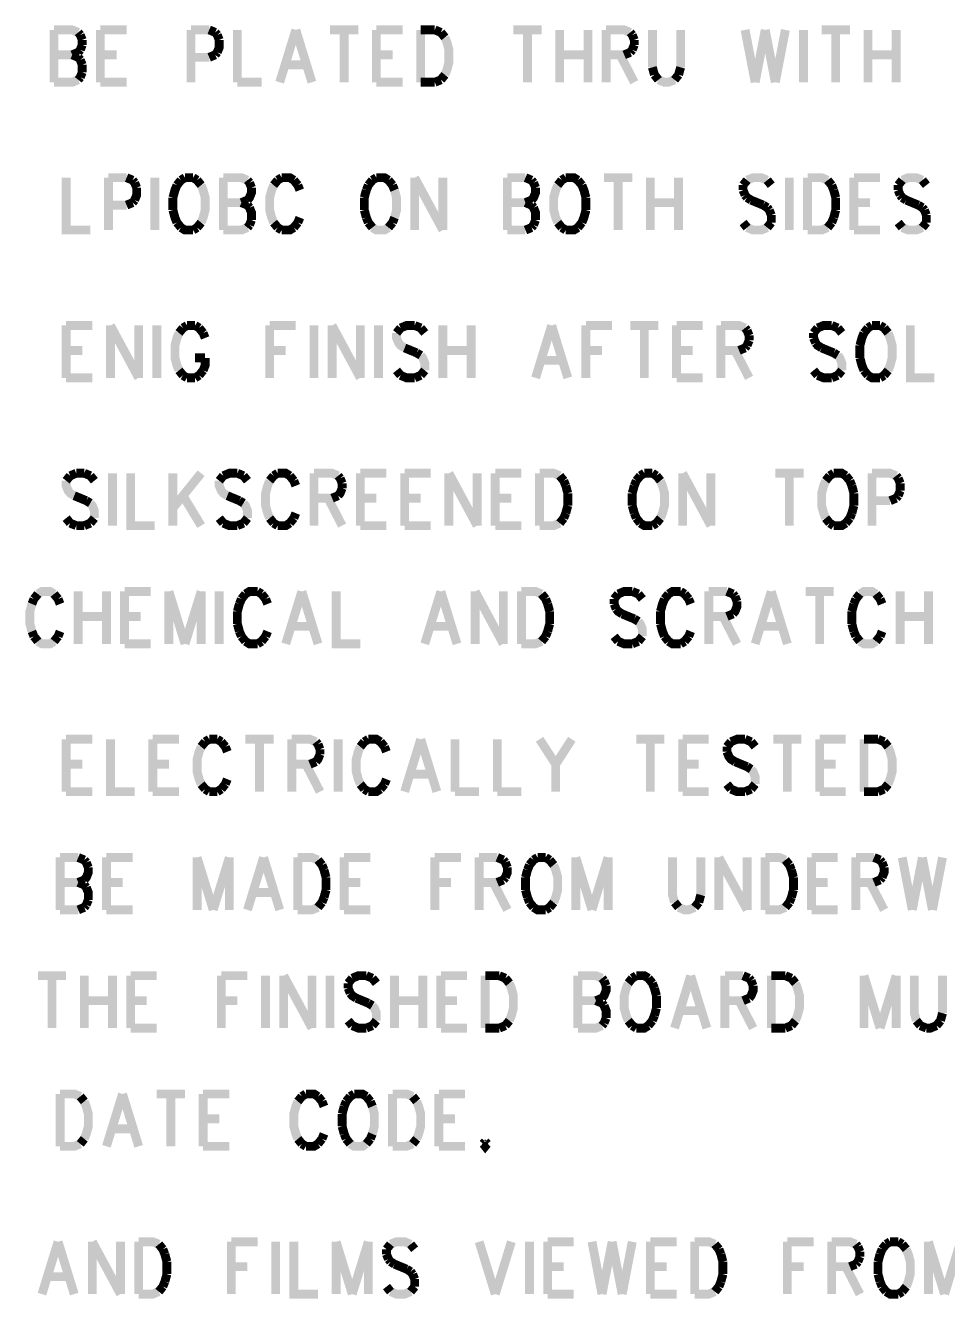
# Model space of a CAD drawing. Extents: x 7.3 to 17.4, y 4.7 to 13.3.
# Drawn here: x 8.975 to 10.535, y 4.75 to 6.904 of the extents above; entities that cross this region are included whole.
import ezdxf

# ---------------------------------------------------------------- set-up
doc = ezdxf.new("R2010")
doc.units = 0
doc.layers.add('DD_PHO', color=6, linetype='CONTINUOUS')

msp = doc.modelspace()

# ---------------------------------------------------------------- linework, layer by layer
at = {"layer": 'DD_PHO', "const_width": 0.015}
for points in [[(9.0234, 6.89609), (9.0234, 6.8075)], [(9.0234, 6.89609), (9.05409, 6.89609), (9.06431, 6.89187)], [(9.06431, 6.89187), (9.06772, 6.88765)], [(9.06772, 6.88765), (9.07113, 6.87921)], [(9.10181, 6.89609), (9.10181, 6.8075)], [(9.10181, 6.89609), (9.14613, 6.89609)], [(9.25522, 6.89609), (9.25522, 6.8075)], [(9.25522, 6.89609), (9.2859, 6.89609)], [(9.2859, 6.89609), (9.29613, 6.89187)], [(9.29613, 6.89187), (9.29954, 6.88765)], [(9.29954, 6.88765), (9.30295, 6.87921)], [(9.33363, 6.89609), (9.33363, 6.8075)], [(9.4325, 6.89609), (9.40522, 6.8075)], [(9.4325, 6.89609), (9.45977, 6.8075)], [(9.49045, 6.89609), (9.53818, 6.89609)], [(9.51431, 6.89609), (9.51431, 6.8075)], [(9.56886, 6.89609), (9.56886, 6.8075)], [(9.56886, 6.89609), (9.61318, 6.89609)], [(9.64386, 6.89609), (9.64386, 6.8075)], [(9.64386, 6.89609), (9.66772, 6.89609)], [(9.66772, 6.89609), (9.67795, 6.89187)], [(9.67795, 6.89187), (9.68477, 6.88343)], [(9.80068, 6.89609), (9.8484, 6.89609)], [(9.82454, 6.89609), (9.82454, 6.8075)], [(9.87909, 6.89609), (9.87909, 6.8075)], [(9.92681, 6.89609), (9.92681, 6.8075)], [(9.9575, 6.89609), (9.9575, 6.8075)], [(9.9575, 6.89609), (9.98818, 6.89609), (9.9984, 6.89187)], [(9.9984, 6.89187), (10.00181, 6.88765)], [(10.00181, 6.88765), (10.00522, 6.87921)], [(10.0359, 6.89609), (10.0359, 6.83281)], [(10.08363, 6.83281), (10.08363, 6.89609)], [(10.19272, 6.89609), (10.20977, 6.8075)], [(10.22681, 6.89609), (10.20977, 6.8075)], [(10.22681, 6.89609), (10.24386, 6.8075)], [(10.2609, 6.89609), (10.24386, 6.8075)], [(10.29159, 6.89609), (10.29159, 6.8075)], [(10.32227, 6.89609), (10.37, 6.89609)], [(10.34613, 6.89609), (10.34613, 6.8075)], [(10.40068, 6.89609), (10.40068, 6.8075)], [(10.4484, 6.89609), (10.4484, 6.8075)], [(9.07113, 6.87078), (9.06772, 6.86234)], [(9.07113, 6.87921), (9.07113, 6.87078)], [(9.30295, 6.87921), (9.30295, 6.86656), (9.29954, 6.85812)], [(9.68477, 6.88343), (9.68818, 6.875), (9.69159, 6.86234), (9.69159, 6.84125), (9.68818, 6.82859), (9.68477, 6.82015)], [(10.00522, 6.87078), (10.00181, 6.86234)], [(10.00522, 6.87921), (10.00522, 6.87078)], [(9.0234, 6.8539), (9.05409, 6.8539)], [(9.06431, 6.85812), (9.05409, 6.8539)], [(9.05409, 6.8539), (9.06431, 6.84968)], [(9.06772, 6.86234), (9.06431, 6.85812)], [(9.06431, 6.84968), (9.06772, 6.84546)], [(9.06772, 6.84546), (9.07113, 6.83703)], [(9.10181, 6.8539), (9.12909, 6.8539)], [(9.2859, 6.84968), (9.25522, 6.84968)], [(9.29613, 6.8539), (9.2859, 6.84968)], [(9.29954, 6.85812), (9.29613, 6.8539)], [(9.56886, 6.8539), (9.59613, 6.8539)], [(9.87909, 6.8539), (9.92681, 6.8539)], [(9.98818, 6.8539), (9.9575, 6.8539)], [(9.98136, 6.8539), (10.00522, 6.8075)], [(9.9984, 6.85812), (9.98818, 6.8539)], [(10.00181, 6.86234), (9.9984, 6.85812)], [(10.40068, 6.8539), (10.4484, 6.8539)], [(9.07113, 6.82437), (9.06772, 6.81593)], [(9.07113, 6.83703), (9.07113, 6.82437)], [(9.41545, 6.83703), (9.44954, 6.83703)], [(9.68477, 6.82015), (9.67795, 6.81171)], [(10.0359, 6.83281), (10.03931, 6.82015)], [(10.03931, 6.82015), (10.04613, 6.81171)], [(10.0734, 6.81171), (10.08022, 6.82015)], [(10.08022, 6.82015), (10.08363, 6.83281)], [(9.06431, 6.81171), (9.05409, 6.8075), (9.0234, 6.8075)], [(9.06772, 6.81593), (9.06431, 6.81171)], [(9.10181, 6.8075), (9.14613, 6.8075)], [(9.33363, 6.8075), (9.37454, 6.8075)], [(9.56886, 6.8075), (9.61318, 6.8075)], [(9.66772, 6.8075), (9.64386, 6.8075)], [(9.67795, 6.81171), (9.66772, 6.8075)], [(10.04613, 6.81171), (10.05636, 6.8075), (10.06318, 6.8075), (10.0734, 6.81171)], [(9.04386, 6.64609), (9.04386, 6.5575), (9.08477, 6.5575)], [(9.11545, 6.64609), (9.11545, 6.5575)], [(9.11545, 6.64609), (9.14613, 6.64609)], [(9.14613, 6.64609), (9.15636, 6.64187)], [(9.15636, 6.64187), (9.15977, 6.63765)], [(9.15977, 6.63765), (9.16318, 6.62921)], [(9.16318, 6.62921), (9.16318, 6.61656), (9.15977, 6.60812)], [(9.19386, 6.64609), (9.19386, 6.5575)], [(9.23136, 6.63343), (9.22795, 6.625), (9.22454, 6.61234)], [(9.23818, 6.64187), (9.23136, 6.63343)], [(9.245, 6.64609), (9.23818, 6.64187)], [(9.25863, 6.64609), (9.245, 6.64609)], [(9.26545, 6.64187), (9.25863, 6.64609)], [(9.27227, 6.63343), (9.26545, 6.64187)], [(9.27227, 6.57015), (9.27568, 6.57859), (9.27909, 6.59125), (9.27909, 6.61234), (9.27568, 6.625), (9.27227, 6.63343)], [(9.30977, 6.64609), (9.30977, 6.5575)], [(9.30977, 6.64609), (9.34045, 6.64609), (9.35068, 6.64187)], [(9.35068, 6.64187), (9.35409, 6.63765)], [(9.3575, 6.62921), (9.3575, 6.62078), (9.35409, 6.61234), (9.35068, 6.60812)], [(9.35409, 6.63765), (9.3575, 6.62921)], [(9.395, 6.63343), (9.39159, 6.625), (9.38818, 6.61234), (9.38818, 6.59125), (9.39159, 6.57859), (9.395, 6.57015)], [(9.40181, 6.64187), (9.395, 6.63343)], [(9.40863, 6.64609), (9.40181, 6.64187)], [(9.42909, 6.64187), (9.42227, 6.64609), (9.40863, 6.64609)], [(9.4359, 6.63343), (9.42909, 6.64187)], [(9.43931, 6.625), (9.4359, 6.63343)], [(9.55522, 6.63343), (9.55181, 6.625)], [(9.56204, 6.64187), (9.55522, 6.63343)], [(9.56886, 6.64609), (9.56204, 6.64187)], [(9.58931, 6.64187), (9.5825, 6.64609), (9.56886, 6.64609)], [(9.59613, 6.63343), (9.58931, 6.64187)], [(9.59954, 6.625), (9.59613, 6.63343)], [(9.63363, 6.64609), (9.63363, 6.5575)], [(9.63363, 6.64609), (9.68136, 6.5575)], [(9.68136, 6.64609), (9.68136, 6.5575)], [(9.79045, 6.64609), (9.79045, 6.5575)], [(9.79045, 6.64609), (9.82113, 6.64609)], [(9.82113, 6.64609), (9.83136, 6.64187)], [(9.83136, 6.64187), (9.83477, 6.63765)], [(9.83818, 6.62921), (9.83818, 6.62078), (9.83477, 6.61234), (9.83136, 6.60812)], [(9.83477, 6.63765), (9.83818, 6.62921)], [(9.87568, 6.63343), (9.87227, 6.625), (9.86886, 6.61234), (9.86886, 6.59125), (9.87227, 6.57859), (9.87568, 6.57015)], [(9.8825, 6.64187), (9.87568, 6.63343)], [(9.88931, 6.64609), (9.8825, 6.64187)], [(9.90977, 6.64187), (9.90295, 6.64609), (9.88931, 6.64609)], [(9.91659, 6.63343), (9.90977, 6.64187)], [(9.9234, 6.61234), (9.92, 6.625), (9.91659, 6.63343)], [(9.95409, 6.64609), (10.00181, 6.64609)], [(9.97795, 6.64609), (9.97795, 6.5575)], [(10.0325, 6.64609), (10.0325, 6.5575)], [(10.08022, 6.64609), (10.08022, 6.5575)], [(10.19613, 6.64187), (10.18931, 6.63343)], [(10.18931, 6.63343), (10.18931, 6.625)], [(10.23022, 6.64187), (10.22, 6.64609), (10.20636, 6.64609), (10.19613, 6.64187)], [(10.23704, 6.63343), (10.23022, 6.64187)], [(10.26772, 6.64609), (10.26772, 6.5575)], [(10.2984, 6.64609), (10.2984, 6.5575)], [(10.2984, 6.64609), (10.32227, 6.64609), (10.3325, 6.64187)], [(10.3325, 6.64187), (10.33931, 6.63343)], [(10.33931, 6.63343), (10.34272, 6.625)], [(10.37681, 6.64609), (10.37681, 6.5575)], [(10.37681, 6.64609), (10.42113, 6.64609)], [(10.45863, 6.64187), (10.45181, 6.63343)], [(10.45181, 6.63343), (10.45181, 6.625)], [(10.49272, 6.64187), (10.4825, 6.64609), (10.46886, 6.64609), (10.45863, 6.64187)], [(10.49954, 6.63343), (10.49272, 6.64187)], [(9.15977, 6.60812), (9.15636, 6.6039)], [(9.22454, 6.61234), (9.22454, 6.59125)], [(9.35068, 6.60812), (9.34045, 6.6039)], [(9.55181, 6.625), (9.5484, 6.61234)], [(9.5484, 6.61234), (9.5484, 6.59125)], [(9.59954, 6.57859), (9.60295, 6.59125), (9.60295, 6.61234), (9.59954, 6.625)], [(9.83136, 6.60812), (9.82113, 6.6039)], [(9.9234, 6.59125), (9.9234, 6.61234)], [(10.18931, 6.625), (10.19272, 6.61656)], [(10.19272, 6.61656), (10.19613, 6.61234)], [(10.19613, 6.61234), (10.20295, 6.60812)], [(10.20295, 6.60812), (10.2234, 6.59968)], [(10.34272, 6.625), (10.34613, 6.61234)], [(10.34613, 6.61234), (10.34613, 6.59125)], [(10.45181, 6.625), (10.45522, 6.61656)], [(10.45522, 6.61656), (10.45863, 6.61234)], [(10.45863, 6.61234), (10.46545, 6.60812)], [(10.46545, 6.60812), (10.4859, 6.59968)], [(9.14613, 6.59968), (9.11545, 6.59968)], [(9.15636, 6.6039), (9.14613, 6.59968)], [(9.22454, 6.59125), (9.22795, 6.57859), (9.23136, 6.57015)], [(9.30977, 6.6039), (9.34045, 6.6039)], [(9.34045, 6.6039), (9.35068, 6.59968)], [(9.35068, 6.59968), (9.35409, 6.59546)], [(9.35409, 6.59546), (9.3575, 6.58703), (9.3575, 6.57437)], [(9.5484, 6.59125), (9.55181, 6.57859)], [(9.79045, 6.6039), (9.82113, 6.6039)], [(9.82113, 6.6039), (9.83136, 6.59968)], [(9.83136, 6.59968), (9.83477, 6.59546)], [(9.83477, 6.59546), (9.83818, 6.58703), (9.83818, 6.57437)], [(9.91659, 6.57015), (9.92, 6.57859), (9.9234, 6.59125)], [(10.0325, 6.6039), (10.08022, 6.6039)], [(10.2234, 6.59968), (10.23022, 6.59546)], [(10.23022, 6.59546), (10.23363, 6.59125)], [(10.23363, 6.59125), (10.23704, 6.58281)], [(10.23704, 6.58281), (10.23704, 6.57015)], [(10.34613, 6.59125), (10.34272, 6.57859)], [(10.37681, 6.6039), (10.40409, 6.6039)], [(10.4859, 6.59968), (10.49272, 6.59546)], [(10.49272, 6.59546), (10.49613, 6.59125)], [(10.49613, 6.59125), (10.49954, 6.58281)], [(10.49954, 6.58281), (10.49954, 6.57015)], [(9.23136, 6.57015), (9.23818, 6.56171)], [(9.23818, 6.56171), (9.245, 6.5575), (9.25863, 6.5575)], [(9.25863, 6.5575), (9.26545, 6.56171)], [(9.26545, 6.56171), (9.27227, 6.57015)], [(9.35068, 6.56171), (9.34045, 6.5575), (9.30977, 6.5575)], [(9.35409, 6.56593), (9.35068, 6.56171)], [(9.3575, 6.57437), (9.35409, 6.56593)], [(9.395, 6.57015), (9.40181, 6.56171)], [(9.40181, 6.56171), (9.40863, 6.5575)], [(9.40863, 6.5575), (9.42227, 6.5575), (9.42909, 6.56171)], [(9.42909, 6.56171), (9.4359, 6.57015)], [(9.4359, 6.57015), (9.43931, 6.57859)], [(9.55181, 6.57859), (9.55522, 6.57015)], [(9.55522, 6.57015), (9.56204, 6.56171)], [(9.56204, 6.56171), (9.56886, 6.5575), (9.5825, 6.5575), (9.58931, 6.56171)], [(9.58931, 6.56171), (9.59613, 6.57015)], [(9.59613, 6.57015), (9.59954, 6.57859)], [(9.83136, 6.56171), (9.82113, 6.5575)], [(9.83477, 6.56593), (9.83136, 6.56171)], [(9.83818, 6.57437), (9.83477, 6.56593)], [(9.87568, 6.57015), (9.8825, 6.56171)], [(9.8825, 6.56171), (9.88931, 6.5575)], [(9.88931, 6.5575), (9.90295, 6.5575), (9.90977, 6.56171)], [(9.90977, 6.56171), (9.91659, 6.57015)], [(10.19613, 6.56171), (10.18931, 6.57015)], [(10.23022, 6.56171), (10.22, 6.5575), (10.20636, 6.5575), (10.19613, 6.56171)], [(10.23704, 6.57015), (10.23022, 6.56171)], [(10.3325, 6.56171), (10.32227, 6.5575), (10.2984, 6.5575)], [(10.33931, 6.57015), (10.3325, 6.56171)], [(10.34272, 6.57859), (10.33931, 6.57015)], [(10.45863, 6.56171), (10.45181, 6.57015)], [(10.49272, 6.56171), (10.4825, 6.5575), (10.46886, 6.5575), (10.45863, 6.56171)], [(10.49954, 6.57015), (10.49272, 6.56171)], [(9.82113, 6.5575), (9.79045, 6.5575)], [(10.37681, 6.5575), (10.42113, 6.5575)], [(9.04386, 6.39609), (9.04386, 6.3075)], [(9.04386, 6.39609), (9.08818, 6.39609)], [(9.11886, 6.39609), (9.11886, 6.3075)], [(9.11886, 6.39609), (9.16659, 6.3075)], [(9.16659, 6.39609), (9.16659, 6.3075)], [(9.19727, 6.39609), (9.19727, 6.3075)], [(9.24159, 6.39187), (9.23477, 6.38343)], [(9.2484, 6.39609), (9.24159, 6.39187)], [(9.26204, 6.39609), (9.2484, 6.39609)], [(9.26886, 6.39187), (9.26204, 6.39609)], [(9.27568, 6.38343), (9.26886, 6.39187)], [(9.38818, 6.39609), (9.38818, 6.3075)], [(9.38818, 6.39609), (9.4325, 6.39609)], [(9.46318, 6.39609), (9.46318, 6.3075)], [(9.49386, 6.39609), (9.49386, 6.3075)], [(9.49386, 6.39609), (9.54159, 6.3075)], [(9.54159, 6.39609), (9.54159, 6.3075)], [(9.57227, 6.39609), (9.57227, 6.3075)], [(9.60977, 6.39187), (9.60295, 6.38343)], [(9.63363, 6.39609), (9.62, 6.39609), (9.60977, 6.39187)], [(9.64386, 6.39187), (9.63363, 6.39609)], [(9.65068, 6.38343), (9.64386, 6.39187)], [(9.68136, 6.39609), (9.68136, 6.3075)], [(9.72909, 6.39609), (9.72909, 6.3075)], [(9.86545, 6.39609), (9.83818, 6.3075)], [(9.86545, 6.39609), (9.89272, 6.3075)], [(9.9234, 6.39609), (9.9234, 6.3075)], [(9.9234, 6.39609), (9.96772, 6.39609)], [(9.9984, 6.39609), (10.04613, 6.39609)], [(10.02227, 6.39609), (10.02227, 6.3075)], [(10.07681, 6.39609), (10.07681, 6.3075)], [(10.07681, 6.39609), (10.12113, 6.39609)], [(10.15181, 6.39609), (10.15181, 6.3075)], [(10.15181, 6.39609), (10.1825, 6.39609), (10.19272, 6.39187)], [(10.19272, 6.39187), (10.19613, 6.38765)], [(10.31545, 6.39187), (10.30863, 6.38343)], [(10.33931, 6.39609), (10.32568, 6.39609), (10.31545, 6.39187)], [(10.34954, 6.39187), (10.33931, 6.39609)], [(10.35636, 6.38343), (10.34954, 6.39187)], [(10.40068, 6.39187), (10.39386, 6.38343)], [(10.4075, 6.39609), (10.40068, 6.39187)], [(10.42113, 6.39609), (10.4075, 6.39609)], [(10.42795, 6.39187), (10.42113, 6.39609)], [(10.43477, 6.38343), (10.42795, 6.39187)], [(10.47227, 6.39609), (10.47227, 6.3075), (10.51318, 6.3075)], [(9.23477, 6.38343), (9.23136, 6.375), (9.22795, 6.36234), (9.22795, 6.34125), (9.23136, 6.32859), (9.23477, 6.32015)], [(9.27909, 6.375), (9.27568, 6.38343)], [(9.60295, 6.38343), (9.60295, 6.375), (9.60636, 6.36656), (9.60977, 6.36234), (9.61659, 6.35812)], [(10.19613, 6.38765), (10.19954, 6.37921)], [(10.19954, 6.37078), (10.19613, 6.36234)], [(10.19954, 6.37921), (10.19954, 6.37078)], [(10.30863, 6.38343), (10.30863, 6.375)], [(10.30863, 6.375), (10.31204, 6.36656)], [(10.39386, 6.38343), (10.39045, 6.375), (10.38704, 6.36234)], [(10.43477, 6.32015), (10.43818, 6.32859), (10.44159, 6.34125), (10.44159, 6.36234), (10.43818, 6.375), (10.43477, 6.38343)], [(9.04386, 6.3539), (9.07113, 6.3539)], [(9.38818, 6.3539), (9.41545, 6.3539)], [(9.61659, 6.35812), (9.63704, 6.34968)], [(9.63704, 6.34968), (9.64386, 6.34546)], [(9.68136, 6.3539), (9.72909, 6.3539)], [(9.9234, 6.3539), (9.95068, 6.3539)], [(10.07681, 6.3539), (10.10409, 6.3539)], [(10.1825, 6.3539), (10.15181, 6.3539)], [(10.17568, 6.3539), (10.19954, 6.3075)], [(10.19272, 6.35812), (10.1825, 6.3539)], [(10.19613, 6.36234), (10.19272, 6.35812)], [(10.31204, 6.36656), (10.31545, 6.36234), (10.32227, 6.35812)], [(10.32227, 6.35812), (10.34272, 6.34968)], [(10.34272, 6.34968), (10.34954, 6.34546)], [(10.38704, 6.36234), (10.38704, 6.34125)], [(9.26204, 6.34125), (9.27909, 6.34125)], [(9.27568, 6.32015), (9.27909, 6.32859), (9.27909, 6.34125)], [(9.64386, 6.34546), (9.64727, 6.34125), (9.65068, 6.33281), (9.65068, 6.32015)], [(9.8484, 6.33703), (9.8825, 6.33703)], [(10.34954, 6.34546), (10.35295, 6.34125), (10.35636, 6.33281), (10.35636, 6.32015)], [(10.38704, 6.34125), (10.39045, 6.32859), (10.39386, 6.32015)], [(9.04386, 6.3075), (9.08818, 6.3075)], [(9.23477, 6.32015), (9.24159, 6.31171)], [(9.24159, 6.31171), (9.2484, 6.3075)], [(9.2484, 6.3075), (9.26204, 6.3075)], [(9.26204, 6.3075), (9.26886, 6.31171)], [(9.26886, 6.31171), (9.27568, 6.32015)], [(9.60977, 6.31171), (9.60295, 6.32015)], [(9.63363, 6.3075), (9.62, 6.3075), (9.60977, 6.31171)], [(9.64386, 6.31171), (9.63363, 6.3075)], [(9.65068, 6.32015), (9.64386, 6.31171)], [(10.07681, 6.3075), (10.12113, 6.3075)], [(10.31545, 6.31171), (10.30863, 6.32015)], [(10.33931, 6.3075), (10.32568, 6.3075), (10.31545, 6.31171)], [(10.34954, 6.31171), (10.33931, 6.3075)], [(10.35636, 6.32015), (10.34954, 6.31171)], [(10.39386, 6.32015), (10.40068, 6.31171)], [(10.40068, 6.31171), (10.4075, 6.3075), (10.42113, 6.3075)], [(10.42113, 6.3075), (10.42795, 6.31171)], [(10.42795, 6.31171), (10.43477, 6.32015)], [(9.05068, 6.14187), (9.04386, 6.13343)], [(9.04386, 6.13343), (9.04386, 6.125), (9.04727, 6.11656), (9.05068, 6.11234), (9.0575, 6.10812)], [(9.0609, 6.14609), (9.05068, 6.14187)], [(9.07454, 6.14609), (9.0609, 6.14609)], [(9.08477, 6.14187), (9.07454, 6.14609)], [(9.09159, 6.13343), (9.08477, 6.14187)], [(9.12227, 6.14609), (9.12227, 6.0575)], [(9.15295, 6.14609), (9.15295, 6.0575), (9.19386, 6.0575)], [(9.22454, 6.14609), (9.22454, 6.0575)], [(9.27227, 6.14609), (9.22454, 6.08703)], [(9.30977, 6.14187), (9.30295, 6.13343)], [(9.30295, 6.13343), (9.30295, 6.125), (9.30636, 6.11656), (9.30977, 6.11234), (9.31659, 6.10812)], [(9.33363, 6.14609), (9.32, 6.14609), (9.30977, 6.14187)], [(9.34386, 6.14187), (9.33363, 6.14609)], [(9.35068, 6.13343), (9.34386, 6.14187)], [(9.38818, 6.13343), (9.38477, 6.125), (9.38136, 6.11234), (9.38136, 6.09125), (9.38477, 6.07859), (9.38818, 6.07015)], [(9.395, 6.14187), (9.38818, 6.13343)], [(9.40181, 6.14609), (9.395, 6.14187)], [(9.42227, 6.14187), (9.41545, 6.14609), (9.40181, 6.14609)], [(9.42909, 6.13343), (9.42227, 6.14187)], [(9.4325, 6.125), (9.42909, 6.13343)], [(9.46318, 6.14609), (9.46318, 6.0575)], [(9.46318, 6.14609), (9.49386, 6.14609), (9.50409, 6.14187)], [(9.50409, 6.14187), (9.5075, 6.13765)], [(9.5075, 6.13765), (9.5109, 6.12921)], [(9.54159, 6.14609), (9.54159, 6.0575)], [(9.54159, 6.14609), (9.5859, 6.14609)], [(9.61659, 6.14609), (9.61659, 6.0575)], [(9.61659, 6.14609), (9.6609, 6.14609)], [(9.69159, 6.14609), (9.69159, 6.0575)], [(9.69159, 6.14609), (9.73931, 6.0575)], [(9.73931, 6.14609), (9.73931, 6.0575)], [(9.77, 6.14609), (9.77, 6.0575)], [(9.77, 6.14609), (9.81431, 6.14609)], [(9.845, 6.14609), (9.845, 6.0575)], [(9.845, 6.14609), (9.86886, 6.14609), (9.87909, 6.14187)], [(9.87909, 6.14187), (9.8859, 6.13343)], [(9.8859, 6.13343), (9.88931, 6.125)], [(10.00863, 6.13343), (10.00522, 6.125)], [(10.01545, 6.14187), (10.00863, 6.13343)], [(10.02227, 6.14609), (10.01545, 6.14187)], [(10.0359, 6.14609), (10.02227, 6.14609)], [(10.04272, 6.14187), (10.0359, 6.14609)], [(10.04954, 6.13343), (10.04272, 6.14187)], [(10.04954, 6.07015), (10.05295, 6.07859), (10.05636, 6.09125), (10.05636, 6.11234), (10.05295, 6.125), (10.04954, 6.13343)], [(10.08704, 6.14609), (10.08704, 6.0575)], [(10.08704, 6.14609), (10.13477, 6.0575)], [(10.13477, 6.14609), (10.13477, 6.0575)], [(10.24386, 6.14609), (10.29159, 6.14609)], [(10.26772, 6.14609), (10.26772, 6.0575)], [(10.32909, 6.13343), (10.32568, 6.125), (10.32227, 6.11234), (10.32227, 6.09125), (10.32568, 6.07859), (10.32909, 6.07015)], [(10.3359, 6.14187), (10.32909, 6.13343)], [(10.34272, 6.14609), (10.3359, 6.14187)], [(10.36318, 6.14187), (10.35636, 6.14609), (10.34272, 6.14609)], [(10.37, 6.13343), (10.36318, 6.14187)], [(10.3734, 6.125), (10.37, 6.13343)], [(10.4075, 6.14609), (10.4075, 6.0575)], [(10.4075, 6.14609), (10.43818, 6.14609), (10.4484, 6.14187)], [(10.4484, 6.14187), (10.45181, 6.13765)], [(10.45181, 6.13765), (10.45522, 6.12921)], [(9.5109, 6.12078), (9.5075, 6.11234), (9.50409, 6.10812)], [(9.5109, 6.12921), (9.5109, 6.12078)], [(9.88931, 6.125), (9.89272, 6.11234)], [(9.89272, 6.11234), (9.89272, 6.09125)], [(10.00522, 6.125), (10.00181, 6.11234)], [(10.00181, 6.11234), (10.00181, 6.09125)], [(10.37681, 6.11234), (10.3734, 6.125)], [(10.37681, 6.09125), (10.37681, 6.11234)], [(10.45522, 6.11656), (10.45181, 6.10812)], [(10.45522, 6.12921), (10.45522, 6.11656)], [(9.0575, 6.10812), (9.07795, 6.09968)], [(9.07795, 6.09968), (9.08477, 6.09546)], [(9.08477, 6.09546), (9.08818, 6.09125), (9.09159, 6.08281), (9.09159, 6.07015)], [(9.24159, 6.10812), (9.27227, 6.0575)], [(9.31659, 6.10812), (9.33704, 6.09968)], [(9.33704, 6.09968), (9.34386, 6.09546)], [(9.34386, 6.09546), (9.34727, 6.09125), (9.35068, 6.08281), (9.35068, 6.07015)], [(9.49386, 6.1039), (9.46318, 6.1039)], [(9.48704, 6.1039), (9.5109, 6.0575)], [(9.50409, 6.10812), (9.49386, 6.1039)], [(9.54159, 6.1039), (9.56886, 6.1039)], [(9.61659, 6.1039), (9.64386, 6.1039)], [(9.77, 6.1039), (9.79727, 6.1039)], [(9.89272, 6.09125), (9.88931, 6.07859)], [(10.00181, 6.09125), (10.00522, 6.07859)], [(10.3734, 6.07859), (10.37681, 6.09125)], [(10.43818, 6.09968), (10.4075, 6.09968)], [(10.4484, 6.1039), (10.43818, 6.09968)], [(10.45181, 6.10812), (10.4484, 6.1039)], [(9.05068, 6.06171), (9.04386, 6.07015)], [(9.09159, 6.07015), (9.08477, 6.06171)], [(9.30977, 6.06171), (9.30295, 6.07015)], [(9.35068, 6.07015), (9.34386, 6.06171)], [(9.38818, 6.07015), (9.395, 6.06171)], [(9.42227, 6.06171), (9.42909, 6.07015)], [(9.42909, 6.07015), (9.4325, 6.07859)], [(9.8859, 6.07015), (9.87909, 6.06171)], [(9.88931, 6.07859), (9.8859, 6.07015)], [(10.00522, 6.07859), (10.00863, 6.07015)], [(10.00863, 6.07015), (10.01545, 6.06171)], [(10.04272, 6.06171), (10.04954, 6.07015)], [(10.32909, 6.07015), (10.3359, 6.06171)], [(10.36318, 6.06171), (10.37, 6.07015)], [(10.37, 6.07015), (10.3734, 6.07859)], [(9.0609, 6.0575), (9.05068, 6.06171)], [(9.07454, 6.0575), (9.0609, 6.0575)], [(9.08477, 6.06171), (9.07454, 6.0575)], [(9.33363, 6.0575), (9.32, 6.0575), (9.30977, 6.06171)], [(9.34386, 6.06171), (9.33363, 6.0575)], [(9.395, 6.06171), (9.40181, 6.0575)], [(9.40181, 6.0575), (9.41545, 6.0575), (9.42227, 6.06171)], [(9.54159, 6.0575), (9.5859, 6.0575)], [(9.61659, 6.0575), (9.6609, 6.0575)], [(9.77, 6.0575), (9.81431, 6.0575)], [(9.87909, 6.06171), (9.86886, 6.0575), (9.845, 6.0575)], [(10.01545, 6.06171), (10.02227, 6.0575), (10.0359, 6.0575)], [(10.0359, 6.0575), (10.04272, 6.06171)], [(10.3359, 6.06171), (10.34272, 6.0575)], [(10.34272, 6.0575), (10.35636, 6.0575), (10.36318, 6.06171)], [(8.99613, 5.94187), (8.98931, 5.93343)], [(9.0234, 5.94187), (9.01659, 5.94609), (9.00295, 5.94609), (8.99613, 5.94187)], [(9.03022, 5.93343), (9.0234, 5.94187)], [(9.06431, 5.94609), (9.06431, 5.8575)], [(9.11204, 5.94609), (9.11204, 5.8575)], [(9.14272, 5.94609), (9.14272, 5.8575)], [(9.14272, 5.94609), (9.18704, 5.94609)], [(9.21772, 5.94609), (9.21772, 5.8575)], [(9.21772, 5.94609), (9.245, 5.8575)], [(9.27227, 5.94609), (9.245, 5.8575)], [(9.27227, 5.94609), (9.27227, 5.8575)], [(9.30295, 5.94609), (9.30295, 5.8575)], [(9.34727, 5.94187), (9.34045, 5.93343)], [(9.36772, 5.94609), (9.35409, 5.94609), (9.34727, 5.94187)], [(9.37454, 5.94187), (9.36772, 5.94609)], [(9.38136, 5.93343), (9.37454, 5.94187)], [(9.44272, 5.94609), (9.41545, 5.8575)], [(9.44272, 5.94609), (9.47, 5.8575)], [(9.50068, 5.94609), (9.50068, 5.8575), (9.54159, 5.8575)], [(9.67795, 5.94609), (9.65068, 5.8575)], [(9.67795, 5.94609), (9.70522, 5.8575)], [(9.7359, 5.94609), (9.7359, 5.8575)], [(9.7359, 5.94609), (9.78363, 5.8575)], [(9.78363, 5.94609), (9.78363, 5.8575)], [(9.81431, 5.94609), (9.81431, 5.8575)], [(9.81431, 5.94609), (9.83818, 5.94609), (9.8484, 5.94187)], [(9.8484, 5.94187), (9.85522, 5.93343)], [(9.97795, 5.94187), (9.97113, 5.93343)], [(10.00181, 5.94609), (9.98818, 5.94609), (9.97795, 5.94187)], [(10.01204, 5.94187), (10.00181, 5.94609)], [(10.01886, 5.93343), (10.01204, 5.94187)], [(10.06318, 5.94187), (10.05636, 5.93343)], [(10.08363, 5.94609), (10.07, 5.94609), (10.06318, 5.94187)], [(10.09045, 5.94187), (10.08363, 5.94609)], [(10.09727, 5.93343), (10.09045, 5.94187)], [(10.13136, 5.94609), (10.13136, 5.8575)], [(10.13136, 5.94609), (10.16204, 5.94609)], [(10.16204, 5.94609), (10.17227, 5.94187)], [(10.17227, 5.94187), (10.17568, 5.93765)], [(10.17568, 5.93765), (10.17909, 5.92921)], [(10.23704, 5.94609), (10.20977, 5.8575)], [(10.23704, 5.94609), (10.26431, 5.8575)], [(10.295, 5.94609), (10.34272, 5.94609)], [(10.31886, 5.94609), (10.31886, 5.8575)], [(10.38704, 5.94187), (10.38022, 5.93343)], [(10.41431, 5.94187), (10.4075, 5.94609), (10.39386, 5.94609), (10.38704, 5.94187)], [(10.42113, 5.93343), (10.41431, 5.94187)], [(10.45522, 5.94609), (10.45522, 5.8575)], [(10.50295, 5.94609), (10.50295, 5.8575)], [(8.9859, 5.925), (8.9825, 5.91234), (8.9825, 5.89125), (8.9859, 5.87859)], [(8.98931, 5.93343), (8.9859, 5.925)], [(9.03363, 5.925), (9.03022, 5.93343)], [(9.33704, 5.925), (9.33363, 5.91234)], [(9.34045, 5.93343), (9.33704, 5.925)], [(9.38477, 5.925), (9.38136, 5.93343)], [(9.85522, 5.93343), (9.85863, 5.925)], [(9.85863, 5.925), (9.86204, 5.91234)], [(9.97113, 5.93343), (9.97113, 5.925)], [(9.97113, 5.925), (9.97454, 5.91656)], [(9.97454, 5.91656), (9.97795, 5.91234), (9.98477, 5.90812)], [(10.05636, 5.93343), (10.05295, 5.925), (10.04954, 5.91234)], [(10.10068, 5.925), (10.09727, 5.93343)], [(10.17909, 5.92921), (10.17909, 5.92078), (10.17568, 5.91234), (10.17227, 5.90812)], [(10.37681, 5.925), (10.3734, 5.91234)], [(10.38022, 5.93343), (10.37681, 5.925)], [(10.42454, 5.925), (10.42113, 5.93343)], [(9.06431, 5.9039), (9.11204, 5.9039)], [(9.14272, 5.9039), (9.17, 5.9039)], [(9.33363, 5.91234), (9.33363, 5.89125)], [(9.86204, 5.91234), (9.86204, 5.89125)], [(9.98477, 5.90812), (10.00522, 5.89968)], [(10.00522, 5.89968), (10.01204, 5.89546)], [(10.01204, 5.89546), (10.01545, 5.89125), (10.01886, 5.88281), (10.01886, 5.87015)], [(10.04954, 5.91234), (10.04954, 5.89125)], [(10.16204, 5.9039), (10.13136, 5.9039)], [(10.15522, 5.9039), (10.17909, 5.8575)], [(10.17227, 5.90812), (10.16204, 5.9039)], [(10.3734, 5.91234), (10.3734, 5.89125)], [(10.45522, 5.9039), (10.50295, 5.9039)], [(8.9859, 5.87859), (8.98931, 5.87015)], [(9.03022, 5.87015), (9.03363, 5.87859)], [(9.33363, 5.89125), (9.33704, 5.87859)], [(9.33704, 5.87859), (9.34045, 5.87015)], [(9.38136, 5.87015), (9.38477, 5.87859)], [(9.42568, 5.88703), (9.45977, 5.88703)], [(9.6609, 5.88703), (9.695, 5.88703)], [(9.85863, 5.87859), (9.85522, 5.87015)], [(9.86204, 5.89125), (9.85863, 5.87859)], [(10.04954, 5.89125), (10.05295, 5.87859), (10.05636, 5.87015)], [(10.09727, 5.87015), (10.10068, 5.87859)], [(10.22, 5.88703), (10.25409, 5.88703)], [(10.3734, 5.89125), (10.37681, 5.87859)], [(10.37681, 5.87859), (10.38022, 5.87015)], [(10.42113, 5.87015), (10.42454, 5.87859)], [(8.98931, 5.87015), (8.99613, 5.86171)], [(8.99613, 5.86171), (9.00295, 5.8575), (9.01659, 5.8575), (9.0234, 5.86171)], [(9.0234, 5.86171), (9.03022, 5.87015)], [(9.14272, 5.8575), (9.18704, 5.8575)], [(9.34045, 5.87015), (9.34727, 5.86171)], [(9.34727, 5.86171), (9.35409, 5.8575), (9.36772, 5.8575)], [(9.36772, 5.8575), (9.37454, 5.86171)], [(9.37454, 5.86171), (9.38136, 5.87015)], [(9.8484, 5.86171), (9.83818, 5.8575), (9.81431, 5.8575)], [(9.85522, 5.87015), (9.8484, 5.86171)], [(9.97795, 5.86171), (9.97113, 5.87015)], [(10.00181, 5.8575), (9.98818, 5.8575), (9.97795, 5.86171)], [(10.01204, 5.86171), (10.00181, 5.8575)], [(10.01886, 5.87015), (10.01204, 5.86171)], [(10.05636, 5.87015), (10.06318, 5.86171)], [(10.06318, 5.86171), (10.07, 5.8575), (10.08363, 5.8575)], [(10.08363, 5.8575), (10.09045, 5.86171)], [(10.09045, 5.86171), (10.09727, 5.87015)], [(10.38022, 5.87015), (10.38704, 5.86171)], [(10.38704, 5.86171), (10.39386, 5.8575), (10.4075, 5.8575), (10.41431, 5.86171)], [(10.41431, 5.86171), (10.42113, 5.87015)], [(9.04386, 5.69609), (9.04386, 5.6075)], [(9.04386, 5.69609), (9.08818, 5.69609)], [(9.11886, 5.69609), (9.11886, 5.6075), (9.15977, 5.6075)], [(9.19045, 5.69609), (9.19045, 5.6075)], [(9.19045, 5.69609), (9.23477, 5.69609)], [(9.27227, 5.68343), (9.26886, 5.675), (9.26545, 5.66234), (9.26545, 5.64125), (9.26886, 5.62859), (9.27227, 5.62015)], [(9.27909, 5.69187), (9.27227, 5.68343)], [(9.2859, 5.69609), (9.27909, 5.69187)], [(9.29954, 5.69609), (9.2859, 5.69609)], [(9.30636, 5.69187), (9.29954, 5.69609)], [(9.31318, 5.68343), (9.30636, 5.69187)], [(9.31659, 5.675), (9.31318, 5.68343)], [(9.34727, 5.69609), (9.395, 5.69609)], [(9.37113, 5.69609), (9.37113, 5.6075)], [(9.42568, 5.69609), (9.42568, 5.6075)], [(9.42568, 5.69609), (9.45636, 5.69609), (9.46659, 5.69187)], [(9.46659, 5.69187), (9.47, 5.68765)], [(9.47, 5.68765), (9.4734, 5.67921)], [(9.4734, 5.67921), (9.4734, 5.67078)], [(9.50409, 5.69609), (9.50409, 5.6075)], [(9.54159, 5.68343), (9.53818, 5.675), (9.53477, 5.66234), (9.53477, 5.64125), (9.53818, 5.62859), (9.54159, 5.62015)], [(9.5484, 5.69187), (9.54159, 5.68343)], [(9.55522, 5.69609), (9.5484, 5.69187)], [(9.57568, 5.69187), (9.56886, 5.69609), (9.55522, 5.69609)], [(9.5825, 5.68343), (9.57568, 5.69187)], [(9.5859, 5.675), (9.5825, 5.68343)], [(9.64386, 5.69609), (9.61659, 5.6075)], [(9.64386, 5.69609), (9.67113, 5.6075)], [(9.70181, 5.69609), (9.70181, 5.6075)], [(9.7734, 5.69609), (9.7734, 5.6075)], [(9.845, 5.69609), (9.87227, 5.6539)], [(9.89954, 5.69609), (9.87227, 5.6539)], [(10.00863, 5.69609), (10.05636, 5.69609)], [(10.0325, 5.69609), (10.0325, 5.6075)], [(10.08704, 5.69609), (10.08704, 5.6075)], [(10.08704, 5.69609), (10.13136, 5.69609)], [(10.16886, 5.69187), (10.16204, 5.68343)], [(10.16204, 5.68343), (10.16204, 5.675)], [(10.19272, 5.69609), (10.17909, 5.69609), (10.16886, 5.69187)], [(10.20295, 5.69187), (10.19272, 5.69609)], [(10.20977, 5.68343), (10.20295, 5.69187)], [(10.24045, 5.69609), (10.28818, 5.69609)], [(10.26431, 5.69609), (10.26431, 5.6075)], [(10.31886, 5.69609), (10.31886, 5.6075)], [(10.31886, 5.69609), (10.36318, 5.69609)], [(10.39386, 5.69609), (10.39386, 5.6075)], [(10.39386, 5.69609), (10.41772, 5.69609)], [(10.41772, 5.69609), (10.42795, 5.69187)], [(10.42795, 5.69187), (10.43477, 5.68343)], [(10.43477, 5.68343), (10.43818, 5.675), (10.44159, 5.66234), (10.44159, 5.64125), (10.43818, 5.62859), (10.43477, 5.62015)], [(9.46659, 5.65812), (9.45636, 5.6539)], [(9.4734, 5.67078), (9.47, 5.66234), (9.46659, 5.65812)], [(10.16204, 5.675), (10.16545, 5.66656), (10.16886, 5.66234), (10.17568, 5.65812)], [(10.17568, 5.65812), (10.19613, 5.64968)], [(9.04386, 5.6539), (9.07113, 5.6539)], [(9.19045, 5.6539), (9.21772, 5.6539)], [(9.45636, 5.6539), (9.42568, 5.6539)], [(9.44954, 5.6539), (9.4734, 5.6075)], [(9.62681, 5.63703), (9.6609, 5.63703)], [(9.87227, 5.6539), (9.87227, 5.6075)], [(10.08704, 5.6539), (10.11431, 5.6539)], [(10.19613, 5.64968), (10.20295, 5.64546)], [(10.20295, 5.64546), (10.20636, 5.64125), (10.20977, 5.63281), (10.20977, 5.62015)], [(10.31886, 5.6539), (10.34613, 5.6539)], [(9.27227, 5.62015), (9.27909, 5.61171)], [(9.30636, 5.61171), (9.31318, 5.62015)], [(9.31318, 5.62015), (9.31659, 5.62859)], [(9.54159, 5.62015), (9.5484, 5.61171)], [(9.57568, 5.61171), (9.5825, 5.62015)], [(9.5825, 5.62015), (9.5859, 5.62859)], [(10.16886, 5.61171), (10.16204, 5.62015)], [(10.20977, 5.62015), (10.20295, 5.61171)], [(10.43477, 5.62015), (10.42795, 5.61171)], [(9.04386, 5.6075), (9.08818, 5.6075)], [(9.19045, 5.6075), (9.23477, 5.6075)], [(9.27909, 5.61171), (9.2859, 5.6075)], [(9.2859, 5.6075), (9.29954, 5.6075)], [(9.29954, 5.6075), (9.30636, 5.61171)], [(9.5484, 5.61171), (9.55522, 5.6075)], [(9.55522, 5.6075), (9.56886, 5.6075), (9.57568, 5.61171)], [(9.70181, 5.6075), (9.74272, 5.6075)], [(9.7734, 5.6075), (9.81431, 5.6075)], [(10.08704, 5.6075), (10.13136, 5.6075)], [(10.19272, 5.6075), (10.17909, 5.6075), (10.16886, 5.61171)], [(10.20295, 5.61171), (10.19272, 5.6075)], [(10.31886, 5.6075), (10.36318, 5.6075)], [(10.41772, 5.6075), (10.39386, 5.6075)], [(10.42795, 5.61171), (10.41772, 5.6075)], [(9.03363, 5.49609), (9.03363, 5.4075)], [(9.03363, 5.49609), (9.06431, 5.49609)], [(9.06431, 5.49609), (9.07454, 5.49187)], [(9.07454, 5.49187), (9.07795, 5.48765)], [(9.07795, 5.48765), (9.08136, 5.47921)], [(9.11204, 5.49609), (9.11204, 5.4075)], [(9.11204, 5.49609), (9.15636, 5.49609)], [(9.26545, 5.49609), (9.26545, 5.4075)], [(9.26545, 5.49609), (9.29272, 5.4075)], [(9.32, 5.49609), (9.29272, 5.4075)], [(9.32, 5.49609), (9.32, 5.4075)], [(9.37795, 5.49609), (9.35068, 5.4075)], [(9.37795, 5.49609), (9.40522, 5.4075)], [(9.4359, 5.49609), (9.4359, 5.4075)], [(9.4359, 5.49609), (9.45977, 5.49609), (9.47, 5.49187)], [(9.47, 5.49187), (9.47681, 5.48343)], [(9.51431, 5.49609), (9.51431, 5.4075)], [(9.51431, 5.49609), (9.55863, 5.49609)], [(9.66772, 5.49609), (9.66772, 5.4075)], [(9.66772, 5.49609), (9.71204, 5.49609)], [(9.74272, 5.49609), (9.74272, 5.4075)], [(9.74272, 5.49609), (9.7734, 5.49609)], [(9.7734, 5.49609), (9.78363, 5.49187)], [(9.78363, 5.49187), (9.78704, 5.48765)], [(9.78704, 5.48765), (9.79045, 5.47921)], [(9.83477, 5.49187), (9.82795, 5.48343)], [(9.84159, 5.49609), (9.83477, 5.49187)], [(9.85522, 5.49609), (9.84159, 5.49609)], [(9.86204, 5.49187), (9.85522, 5.49609)], [(9.86886, 5.48343), (9.86204, 5.49187)], [(9.90636, 5.49609), (9.90636, 5.4075)], [(9.90636, 5.49609), (9.93363, 5.4075)], [(9.9609, 5.49609), (9.93363, 5.4075)], [(9.9609, 5.49609), (9.9609, 5.4075)], [(10.07, 5.49609), (10.07, 5.43281), (10.0734, 5.42015)], [(10.11772, 5.43281), (10.11772, 5.49609)], [(10.1484, 5.49609), (10.1484, 5.4075)], [(10.1484, 5.49609), (10.19613, 5.4075)], [(10.19613, 5.49609), (10.19613, 5.4075)], [(10.22681, 5.49609), (10.22681, 5.4075)], [(10.22681, 5.49609), (10.25068, 5.49609), (10.2609, 5.49187)], [(10.2609, 5.49187), (10.26772, 5.48343)], [(10.30522, 5.49609), (10.30522, 5.4075)], [(10.30522, 5.49609), (10.34954, 5.49609)], [(10.38022, 5.49609), (10.38022, 5.4075)], [(10.38022, 5.49609), (10.4109, 5.49609)], [(10.4109, 5.49609), (10.42113, 5.49187)], [(10.42113, 5.49187), (10.42454, 5.48765)], [(10.42454, 5.48765), (10.42795, 5.47921)], [(10.45863, 5.49609), (10.47568, 5.4075)], [(10.49272, 5.49609), (10.47568, 5.4075)], [(10.49272, 5.49609), (10.50977, 5.4075)], [(10.52681, 5.49609), (10.50977, 5.4075)], [(9.08136, 5.47921), (9.08136, 5.47078), (9.07795, 5.46234), (9.07454, 5.45812)], [(9.47681, 5.48343), (9.48022, 5.475)], [(9.48022, 5.475), (9.48363, 5.46234)], [(9.79045, 5.47921), (9.79045, 5.47078), (9.78704, 5.46234)], [(9.82454, 5.475), (9.82113, 5.46234)], [(9.82795, 5.48343), (9.82454, 5.475)], [(9.86886, 5.42015), (9.87227, 5.42859), (9.87568, 5.44125), (9.87568, 5.46234), (9.87227, 5.475), (9.86886, 5.48343)], [(10.26772, 5.48343), (10.27113, 5.475)], [(10.27113, 5.475), (10.27454, 5.46234)], [(10.42795, 5.47921), (10.42795, 5.47078), (10.42454, 5.46234)], [(9.03363, 5.4539), (9.06431, 5.4539)], [(9.07454, 5.45812), (9.06431, 5.4539)], [(9.06431, 5.4539), (9.07454, 5.44968)], [(9.07454, 5.44968), (9.07795, 5.44546)], [(9.07795, 5.44546), (9.08136, 5.43703), (9.08136, 5.42437)], [(9.11204, 5.4539), (9.13931, 5.4539)], [(9.48363, 5.44125), (9.48022, 5.42859)], [(9.48363, 5.46234), (9.48363, 5.44125)], [(9.51431, 5.4539), (9.54159, 5.4539)], [(9.66772, 5.4539), (9.695, 5.4539)], [(9.7734, 5.4539), (9.74272, 5.4539)], [(9.76659, 5.4539), (9.79045, 5.4075)], [(9.78363, 5.45812), (9.7734, 5.4539)], [(9.78704, 5.46234), (9.78363, 5.45812)], [(9.82113, 5.46234), (9.82113, 5.44125)], [(9.82113, 5.44125), (9.82454, 5.42859)], [(10.27454, 5.44125), (10.27113, 5.42859)], [(10.27454, 5.46234), (10.27454, 5.44125)], [(10.30522, 5.4539), (10.3325, 5.4539)], [(10.4109, 5.4539), (10.38022, 5.4539)], [(10.40409, 5.4539), (10.42795, 5.4075)], [(10.42113, 5.45812), (10.4109, 5.4539)], [(10.42454, 5.46234), (10.42113, 5.45812)], [(9.08136, 5.42437), (9.07795, 5.41593)], [(9.3609, 5.43703), (9.395, 5.43703)], [(9.47681, 5.42015), (9.47, 5.41171)], [(9.48022, 5.42859), (9.47681, 5.42015)], [(9.82454, 5.42859), (9.82795, 5.42015)], [(9.82795, 5.42015), (9.83477, 5.41171)], [(9.86204, 5.41171), (9.86886, 5.42015)], [(10.0734, 5.42015), (10.08022, 5.41171)], [(10.1075, 5.41171), (10.11431, 5.42015)], [(10.11431, 5.42015), (10.11772, 5.43281)], [(10.26772, 5.42015), (10.2609, 5.41171)], [(10.27113, 5.42859), (10.26772, 5.42015)], [(9.06431, 5.4075), (9.03363, 5.4075)], [(9.07454, 5.41171), (9.06431, 5.4075)], [(9.07795, 5.41593), (9.07454, 5.41171)], [(9.11204, 5.4075), (9.15636, 5.4075)], [(9.47, 5.41171), (9.45977, 5.4075), (9.4359, 5.4075)], [(9.51431, 5.4075), (9.55863, 5.4075)], [(9.83477, 5.41171), (9.84159, 5.4075), (9.85522, 5.4075)], [(9.85522, 5.4075), (9.86204, 5.41171)], [(10.08022, 5.41171), (10.09045, 5.4075), (10.09727, 5.4075), (10.1075, 5.41171)], [(10.2609, 5.41171), (10.25068, 5.4075), (10.22681, 5.4075)], [(10.30522, 5.4075), (10.34954, 5.4075)], [(8.99613, 5.29609), (9.04386, 5.29609)], [(9.02, 5.29609), (9.02, 5.2075)], [(9.07454, 5.29609), (9.07454, 5.2075)], [(9.12227, 5.29609), (9.12227, 5.2075)], [(9.15295, 5.29609), (9.15295, 5.2075)], [(9.15295, 5.29609), (9.19727, 5.29609)], [(9.30636, 5.29609), (9.30636, 5.2075)], [(9.30636, 5.29609), (9.35068, 5.29609)], [(9.38136, 5.29609), (9.38136, 5.2075)], [(9.41204, 5.29609), (9.41204, 5.2075)], [(9.41204, 5.29609), (9.45977, 5.2075)], [(9.45977, 5.29609), (9.45977, 5.2075)], [(9.49045, 5.29609), (9.49045, 5.2075)], [(9.52795, 5.29187), (9.52113, 5.28343)], [(9.55181, 5.29609), (9.53818, 5.29609), (9.52795, 5.29187)], [(9.56204, 5.29187), (9.55181, 5.29609)], [(9.56886, 5.28343), (9.56204, 5.29187)], [(9.59954, 5.29609), (9.59954, 5.2075)], [(9.64727, 5.29609), (9.64727, 5.2075)], [(9.67795, 5.29609), (9.67795, 5.2075)], [(9.67795, 5.29609), (9.72227, 5.29609)], [(9.75295, 5.29609), (9.75295, 5.2075)], [(9.75295, 5.29609), (9.77681, 5.29609)], [(9.77681, 5.29609), (9.78704, 5.29187)], [(9.78704, 5.29187), (9.79386, 5.28343)], [(9.90977, 5.29609), (9.90977, 5.2075)], [(9.90977, 5.29609), (9.94045, 5.29609), (9.95068, 5.29187)], [(9.95068, 5.29187), (9.95409, 5.28765)], [(10.00181, 5.29187), (9.995, 5.28343)], [(10.00863, 5.29609), (10.00181, 5.29187)], [(10.02909, 5.29187), (10.02227, 5.29609), (10.00863, 5.29609)], [(10.0359, 5.28343), (10.02909, 5.29187)], [(10.10068, 5.29609), (10.0734, 5.2075)], [(10.10068, 5.29609), (10.12795, 5.2075)], [(10.15863, 5.29609), (10.15863, 5.2075)], [(10.15863, 5.29609), (10.18931, 5.29609)], [(10.18931, 5.29609), (10.19954, 5.29187)], [(10.19954, 5.29187), (10.20295, 5.28765)], [(10.23704, 5.29609), (10.23704, 5.2075)], [(10.23704, 5.29609), (10.2609, 5.29609)], [(10.2609, 5.29609), (10.27113, 5.29187)], [(10.27113, 5.29187), (10.27795, 5.28343)], [(10.39386, 5.29609), (10.39386, 5.2075)], [(10.39386, 5.29609), (10.42113, 5.2075)], [(10.4484, 5.29609), (10.42113, 5.2075)], [(10.4484, 5.29609), (10.4484, 5.2075)], [(10.47909, 5.29609), (10.47909, 5.23281), (10.4825, 5.22015)], [(10.52681, 5.23281), (10.52681, 5.29609)], [(9.52113, 5.28343), (9.52113, 5.275)], [(9.52113, 5.275), (9.52454, 5.26656)], [(9.79386, 5.28343), (9.79727, 5.275), (9.80068, 5.26234), (9.80068, 5.24125), (9.79727, 5.22859), (9.79386, 5.22015)], [(9.9575, 5.27921), (9.9575, 5.27078), (9.95409, 5.26234), (9.95068, 5.25812)], [(9.95409, 5.28765), (9.9575, 5.27921)], [(9.995, 5.28343), (9.99159, 5.275), (9.98818, 5.26234), (9.98818, 5.24125), (9.99159, 5.22859), (9.995, 5.22015)], [(10.03931, 5.275), (10.0359, 5.28343)], [(10.04272, 5.26234), (10.03931, 5.275)], [(10.20636, 5.27921), (10.20636, 5.27078), (10.20295, 5.26234), (10.19954, 5.25812)], [(10.20295, 5.28765), (10.20636, 5.27921)], [(10.27795, 5.28343), (10.28136, 5.275), (10.28477, 5.26234), (10.28477, 5.24125), (10.28136, 5.22859), (10.27795, 5.22015)], [(9.07454, 5.2539), (9.12227, 5.2539)], [(9.15295, 5.2539), (9.18022, 5.2539)], [(9.30636, 5.2539), (9.33363, 5.2539)], [(9.52454, 5.26656), (9.52795, 5.26234), (9.53477, 5.25812)], [(9.53477, 5.25812), (9.55522, 5.24968)], [(9.55522, 5.24968), (9.56204, 5.24546)], [(9.59954, 5.2539), (9.64727, 5.2539)], [(9.67795, 5.2539), (9.70522, 5.2539)], [(9.90977, 5.2539), (9.94045, 5.2539)], [(9.95068, 5.25812), (9.94045, 5.2539)], [(9.94045, 5.2539), (9.95068, 5.24968)], [(9.95068, 5.24968), (9.95409, 5.24546)], [(10.04272, 5.24125), (10.04272, 5.26234)], [(10.18931, 5.2539), (10.15863, 5.2539)], [(10.1825, 5.2539), (10.20636, 5.2075)], [(10.19954, 5.25812), (10.18931, 5.2539)], [(9.56204, 5.24546), (9.56545, 5.24125), (9.56886, 5.23281), (9.56886, 5.22015)], [(9.95409, 5.24546), (9.9575, 5.23703), (9.9575, 5.22437)], [(10.0359, 5.22015), (10.03931, 5.22859)], [(10.03931, 5.22859), (10.04272, 5.24125)], [(10.08363, 5.23703), (10.11772, 5.23703)], [(10.5234, 5.22015), (10.52681, 5.23281)], [(9.15295, 5.2075), (9.19727, 5.2075)], [(9.52795, 5.21171), (9.52113, 5.22015)], [(9.55181, 5.2075), (9.53818, 5.2075), (9.52795, 5.21171)], [(9.56204, 5.21171), (9.55181, 5.2075)], [(9.56886, 5.22015), (9.56204, 5.21171)], [(9.67795, 5.2075), (9.72227, 5.2075)], [(9.77681, 5.2075), (9.75295, 5.2075)], [(9.78704, 5.21171), (9.77681, 5.2075)], [(9.79386, 5.22015), (9.78704, 5.21171)], [(9.95068, 5.21171), (9.94045, 5.2075), (9.90977, 5.2075)], [(9.95409, 5.21593), (9.95068, 5.21171)], [(9.9575, 5.22437), (9.95409, 5.21593)], [(9.995, 5.22015), (10.00181, 5.21171)], [(10.00181, 5.21171), (10.00863, 5.2075)], [(10.00863, 5.2075), (10.02227, 5.2075), (10.02909, 5.21171)], [(10.02909, 5.21171), (10.0359, 5.22015)], [(10.2609, 5.2075), (10.23704, 5.2075)], [(10.27113, 5.21171), (10.2609, 5.2075)], [(10.27795, 5.22015), (10.27113, 5.21171)], [(10.4825, 5.22015), (10.48931, 5.21171)], [(10.48931, 5.21171), (10.49954, 5.2075)], [(10.49954, 5.2075), (10.50636, 5.2075), (10.51659, 5.21171)], [(10.51659, 5.21171), (10.5234, 5.22015)], [(9.03363, 5.09609), (9.03363, 5.0075)], [(9.03363, 5.09609), (9.0575, 5.09609), (9.06772, 5.09187)], [(9.06772, 5.09187), (9.07454, 5.08343)], [(9.07454, 5.08343), (9.07795, 5.075), (9.08136, 5.06234), (9.08136, 5.04125), (9.07795, 5.02859), (9.07454, 5.02015)], [(9.13931, 5.09609), (9.11204, 5.0075)], [(9.13931, 5.09609), (9.16659, 5.0075)], [(9.19727, 5.09609), (9.245, 5.09609)], [(9.22113, 5.09609), (9.22113, 5.0075)], [(9.27568, 5.09609), (9.27568, 5.0075)], [(9.27568, 5.09609), (9.32, 5.09609)], [(9.4359, 5.08343), (9.4325, 5.075), (9.42909, 5.06234), (9.42909, 5.04125), (9.4325, 5.02859), (9.4359, 5.02015)], [(9.44272, 5.09187), (9.4359, 5.08343)], [(9.44954, 5.09609), (9.44272, 5.09187)], [(9.47, 5.09187), (9.46318, 5.09609), (9.44954, 5.09609)], [(9.47681, 5.08343), (9.47, 5.09187)], [(9.48022, 5.075), (9.47681, 5.08343)], [(9.51431, 5.075), (9.5109, 5.06234)], [(9.51772, 5.08343), (9.51431, 5.075)], [(9.52454, 5.09187), (9.51772, 5.08343)], [(9.53136, 5.09609), (9.52454, 5.09187)], [(9.55181, 5.09187), (9.545, 5.09609), (9.53136, 5.09609)], [(9.55863, 5.08343), (9.55181, 5.09187)], [(9.56204, 5.075), (9.55863, 5.08343)], [(9.56204, 5.02859), (9.56545, 5.04125), (9.56545, 5.06234), (9.56204, 5.075)], [(9.59613, 5.09609), (9.59613, 5.0075)], [(9.59613, 5.09609), (9.62, 5.09609), (9.63022, 5.09187)], [(9.63022, 5.09187), (9.63704, 5.08343)], [(9.63704, 5.08343), (9.64045, 5.075), (9.64386, 5.06234), (9.64386, 5.04125), (9.64045, 5.02859), (9.63704, 5.02015)], [(9.67454, 5.09609), (9.67454, 5.0075)], [(9.67454, 5.09609), (9.71886, 5.09609)], [(9.27568, 5.0539), (9.30295, 5.0539)], [(9.5109, 5.06234), (9.5109, 5.04125)], [(9.67454, 5.0539), (9.70181, 5.0539)], [(9.12227, 5.03703), (9.15636, 5.03703)], [(9.5109, 5.04125), (9.51431, 5.02859)], [(9.06772, 5.01171), (9.0575, 5.0075), (9.03363, 5.0075)], [(9.07454, 5.02015), (9.06772, 5.01171)], [(9.4359, 5.02015), (9.44272, 5.01171)], [(9.44272, 5.01171), (9.44954, 5.0075)], [(9.44954, 5.0075), (9.46318, 5.0075), (9.47, 5.01171)], [(9.47, 5.01171), (9.47681, 5.02015)], [(9.47681, 5.02015), (9.48022, 5.02859)], [(9.51431, 5.02859), (9.51772, 5.02015)], [(9.51772, 5.02015), (9.52454, 5.01171)], [(9.52454, 5.01171), (9.53136, 5.0075), (9.545, 5.0075), (9.55181, 5.01171)], [(9.55181, 5.01171), (9.55863, 5.02015)], [(9.55863, 5.02015), (9.56204, 5.02859)], [(9.63022, 5.01171), (9.62, 5.0075), (9.59613, 5.0075)], [(9.63704, 5.02015), (9.63022, 5.01171)], [(9.75295, 5.01593), (9.74954, 5.01171)], [(9.74954, 5.01171), (9.75295, 5.0075), (9.75636, 5.01171)], [(9.75636, 5.01171), (9.75295, 5.01593)], [(9.27568, 5.0075), (9.32, 5.0075)], [(9.67454, 5.0075), (9.71886, 5.0075)], [(9.03022, 4.84609), (9.00295, 4.7575)], [(9.03022, 4.84609), (9.0575, 4.7575)], [(9.08818, 4.84609), (9.08818, 4.7575)], [(9.08818, 4.84609), (9.1359, 4.7575)], [(9.1359, 4.84609), (9.1359, 4.7575)], [(9.16659, 4.84609), (9.16659, 4.7575)], [(9.16659, 4.84609), (9.19045, 4.84609), (9.20068, 4.84187)], [(9.20068, 4.84187), (9.2075, 4.83343)], [(9.3234, 4.84609), (9.3234, 4.7575)], [(9.3234, 4.84609), (9.36772, 4.84609)], [(9.3984, 4.84609), (9.3984, 4.7575)], [(9.42909, 4.84609), (9.42909, 4.7575), (9.47, 4.7575)], [(9.50068, 4.84609), (9.50068, 4.7575)], [(9.50068, 4.84609), (9.52795, 4.7575)], [(9.55522, 4.84609), (9.52795, 4.7575)], [(9.55522, 4.84609), (9.55522, 4.7575)], [(9.59272, 4.84187), (9.5859, 4.83343)], [(9.62681, 4.84187), (9.61659, 4.84609), (9.60295, 4.84609), (9.59272, 4.84187)], [(9.63363, 4.83343), (9.62681, 4.84187)], [(9.74272, 4.84609), (9.77, 4.7575)], [(9.79727, 4.84609), (9.77, 4.7575)], [(9.82795, 4.84609), (9.82795, 4.7575)], [(9.85863, 4.84609), (9.85863, 4.7575)], [(9.85863, 4.84609), (9.90295, 4.84609)], [(9.93363, 4.84609), (9.95068, 4.7575)], [(9.96772, 4.84609), (9.95068, 4.7575)], [(9.96772, 4.84609), (9.98477, 4.7575)], [(10.00181, 4.84609), (9.98477, 4.7575)], [(10.0325, 4.84609), (10.0325, 4.7575)], [(10.0325, 4.84609), (10.07681, 4.84609)], [(10.1075, 4.84609), (10.1075, 4.7575)], [(10.1075, 4.84609), (10.13136, 4.84609), (10.14159, 4.84187)], [(10.14159, 4.84187), (10.1484, 4.83343)], [(10.26431, 4.84609), (10.26431, 4.7575)], [(10.26431, 4.84609), (10.30863, 4.84609)], [(10.33931, 4.84609), (10.33931, 4.7575)], [(10.33931, 4.84609), (10.37, 4.84609), (10.38022, 4.84187)], [(10.38022, 4.84187), (10.38363, 4.83765)], [(10.43136, 4.84187), (10.42454, 4.83343)], [(10.43818, 4.84609), (10.43136, 4.84187)], [(10.45181, 4.84609), (10.43818, 4.84609)], [(10.45863, 4.84187), (10.45181, 4.84609)], [(10.46545, 4.83343), (10.45863, 4.84187)], [(10.50295, 4.84609), (10.50295, 4.7575)], [(10.50295, 4.84609), (10.53022, 4.7575)], [(10.5575, 4.84609), (10.53022, 4.7575)], [(9.2075, 4.83343), (9.2109, 4.825)], [(9.2109, 4.825), (9.21431, 4.81234)], [(9.5859, 4.83343), (9.5859, 4.825)], [(9.5859, 4.825), (9.58931, 4.81656)], [(9.58931, 4.81656), (9.59272, 4.81234)], [(10.1484, 4.83343), (10.15181, 4.825)], [(10.15181, 4.825), (10.15522, 4.81234)], [(10.38363, 4.83765), (10.38704, 4.82921)], [(10.38704, 4.82078), (10.38363, 4.81234)], [(10.38704, 4.82921), (10.38704, 4.82078)], [(10.42113, 4.825), (10.41772, 4.81234)], [(10.42454, 4.83343), (10.42113, 4.825)], [(10.46545, 4.77015), (10.46886, 4.77859), (10.47227, 4.79125), (10.47227, 4.81234), (10.46886, 4.825), (10.46545, 4.83343)], [(9.21431, 4.81234), (9.21431, 4.79125)], [(9.3234, 4.8039), (9.35068, 4.8039)], [(9.59272, 4.81234), (9.59954, 4.80812)], [(9.59954, 4.80812), (9.62, 4.79968)], [(9.62, 4.79968), (9.62681, 4.79546)], [(9.62681, 4.79546), (9.63022, 4.79125)], [(9.85863, 4.8039), (9.8859, 4.8039)], [(10.0325, 4.8039), (10.05977, 4.8039)], [(10.15522, 4.81234), (10.15522, 4.79125)], [(10.26431, 4.8039), (10.29159, 4.8039)], [(10.37, 4.8039), (10.33931, 4.8039)], [(10.36318, 4.8039), (10.38704, 4.7575)], [(10.38022, 4.80812), (10.37, 4.8039)], [(10.38363, 4.81234), (10.38022, 4.80812)], [(10.41772, 4.81234), (10.41772, 4.79125)], [(9.01318, 4.78703), (9.04727, 4.78703)], [(9.2109, 4.77859), (9.2075, 4.77015)], [(9.21431, 4.79125), (9.2109, 4.77859)], [(9.63022, 4.79125), (9.63363, 4.78281)], [(9.63363, 4.78281), (9.63363, 4.77015)], [(10.15181, 4.77859), (10.1484, 4.77015)], [(10.15522, 4.79125), (10.15181, 4.77859)], [(10.41772, 4.79125), (10.42113, 4.77859)], [(10.42113, 4.77859), (10.42454, 4.77015)], [(9.20068, 4.76171), (9.19045, 4.7575), (9.16659, 4.7575)], [(9.2075, 4.77015), (9.20068, 4.76171)], [(9.59272, 4.76171), (9.5859, 4.77015)], [(9.62681, 4.76171), (9.61659, 4.7575), (9.60295, 4.7575), (9.59272, 4.76171)], [(9.63363, 4.77015), (9.62681, 4.76171)], [(9.85863, 4.7575), (9.90295, 4.7575)], [(10.0325, 4.7575), (10.07681, 4.7575)], [(10.14159, 4.76171), (10.13136, 4.7575), (10.1075, 4.7575)], [(10.1484, 4.77015), (10.14159, 4.76171)], [(10.42454, 4.77015), (10.43136, 4.76171)], [(10.43136, 4.76171), (10.43818, 4.7575), (10.45181, 4.7575)], [(10.45181, 4.7575), (10.45863, 4.76171)], [(10.45863, 4.76171), (10.46545, 4.77015)]]:
    msp.add_lwpolyline(points, dxfattribs=at)

doc.saveas('drawing.dxf')
